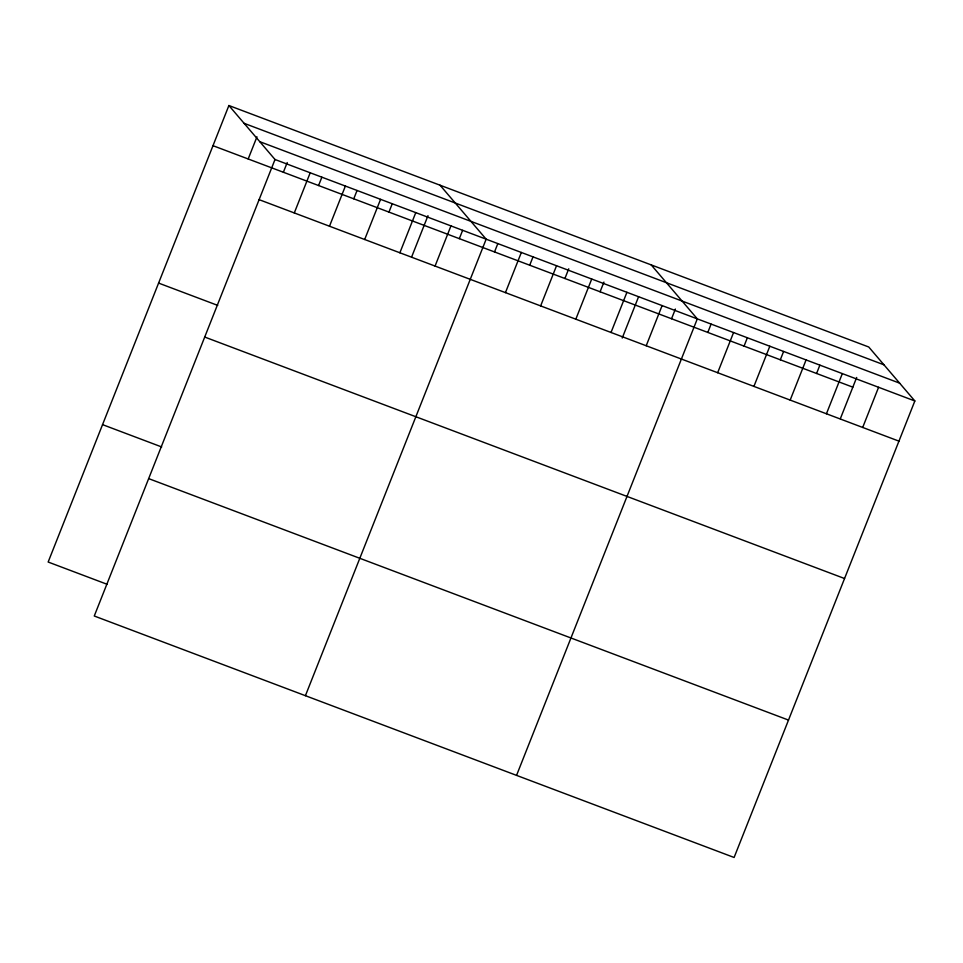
<?xml version="1.0" encoding="UTF-8"?>
<svg xmlns="http://www.w3.org/2000/svg" width="963" height="963" viewBox="0 0 963 963"><rect width="100%" height="100%" fill="white"/><g stroke="black" fill="none" stroke-linecap="round" stroke-linejoin="round"><path stroke-width="1.44" d="M228.893 105.521L275.009 159.497L94.266 616.007L734.107 857.479L914.85 400.969L868.734 346.993L228.893 105.521L48.15 562.031L107.266 584.348M248.189 158.967L256.965 136.806M283.375 172.245L287.215 162.554M294.293 212.943L310.206 172.774M318.572 185.534L321.859 177.216M329.49 226.221L345.392 186.052M353.758 198.811L357.044 190.505M364.676 239.498L380.578 199.341M388.956 212.089L392.242 203.783M399.874 252.788L415.775 212.618M411.634 256.977L427.981 215.676M435.059 266.065L450.961 225.896M459.327 238.655L462.625 230.338M305.415 695.695L486.159 239.173L440.043 185.209M494.525 251.933L497.811 243.627M505.443 292.632L521.344 252.462M529.71 265.21L533.008 256.904M540.64 305.909L556.542 265.74M564.908 278.5L568.748 268.797M575.826 319.186L591.727 279.017M600.093 291.777L603.933 282.087M611.024 332.476L626.925 292.307M622.23 338.037L638.577 296.748M646.209 345.753L662.111 305.584M671.548 318.741L675.388 309.051M516.553 775.384L697.308 318.861L651.193 264.897M707.805 332.428L711.091 324.122M717.664 372.717L733.565 332.548M744.062 346.114L747.348 337.796M753.921 386.404L769.822 346.235M780.319 359.789L783.605 351.483M790.178 400.078L806.079 359.921M816.576 373.475L819.862 365.17M826.435 413.765L842.336 373.596M840.326 418.761L856.673 377.46M862.692 427.452L878.593 387.282M244.108 123.324L883.95 364.808M259.793 141.681L899.635 383.154M275.009 159.497L914.85 400.969M212.992 145.69L852.833 387.162M259.107 199.654L898.948 441.138M158.594 283.086L217.722 305.391M204.71 337.05L844.551 578.522M102.547 424.635L161.676 446.952M148.663 478.611L788.504 720.083"/></g></svg>
